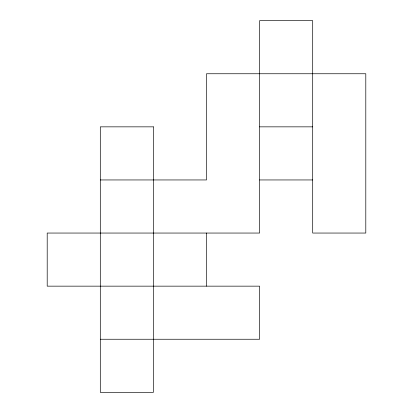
<?xml version="1.0" encoding="UTF-8"?>
<svg xmlns="http://www.w3.org/2000/svg" width="413" height="413" viewBox="0 0 413 413"><rect width="100%" height="100%" fill="white"/><g stroke="black" fill="none" stroke-linecap="round" stroke-linejoin="round"><path stroke-width="0.62" d="M259.601 126.848L312.698 126.848M100.302 179.949L206.5 179.949L206.5 73.751L365.799 73.751L365.799 233.051L312.698 233.051L312.698 20.65L259.601 20.65L259.601 233.051L47.201 233.051L47.201 286.152L259.601 286.152L259.601 339.249L100.302 339.249M259.601 179.949L312.698 179.949M206.5 233.051L206.5 286.152M153.399 126.848L100.302 126.848L100.302 392.35L153.399 392.35L153.399 126.848"/></g></svg>
